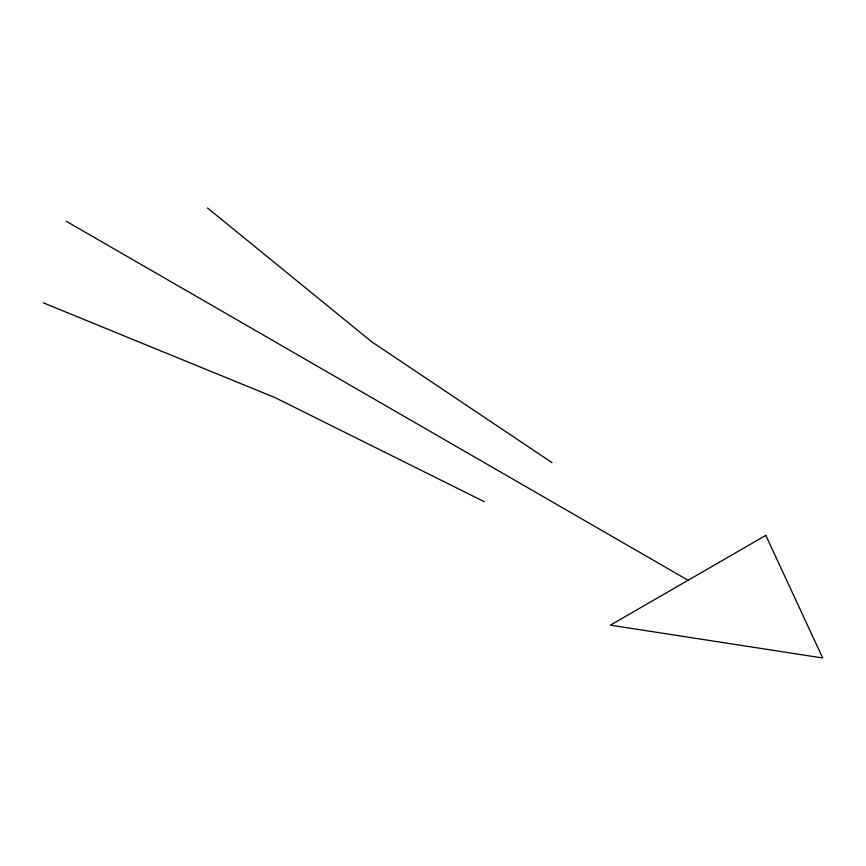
<?xml version="1.0" encoding="UTF-8"?>
<svg xmlns="http://www.w3.org/2000/svg" width="866" height="866" viewBox="0 0 866 866"><rect width="100%" height="100%" fill="white"/><g stroke="black" fill="none" stroke-linecap="round" stroke-linejoin="round"><path stroke-width="1.3" d="M43.3 302.84L275.052 397.624L484.267 501.685M66.303 221.285L688.08 580.274M551.978 462.596L371.72 341.81L207.548 208.013M765.804 535.394L610.357 625.144L822.7 657.987L765.804 535.394"/></g></svg>
